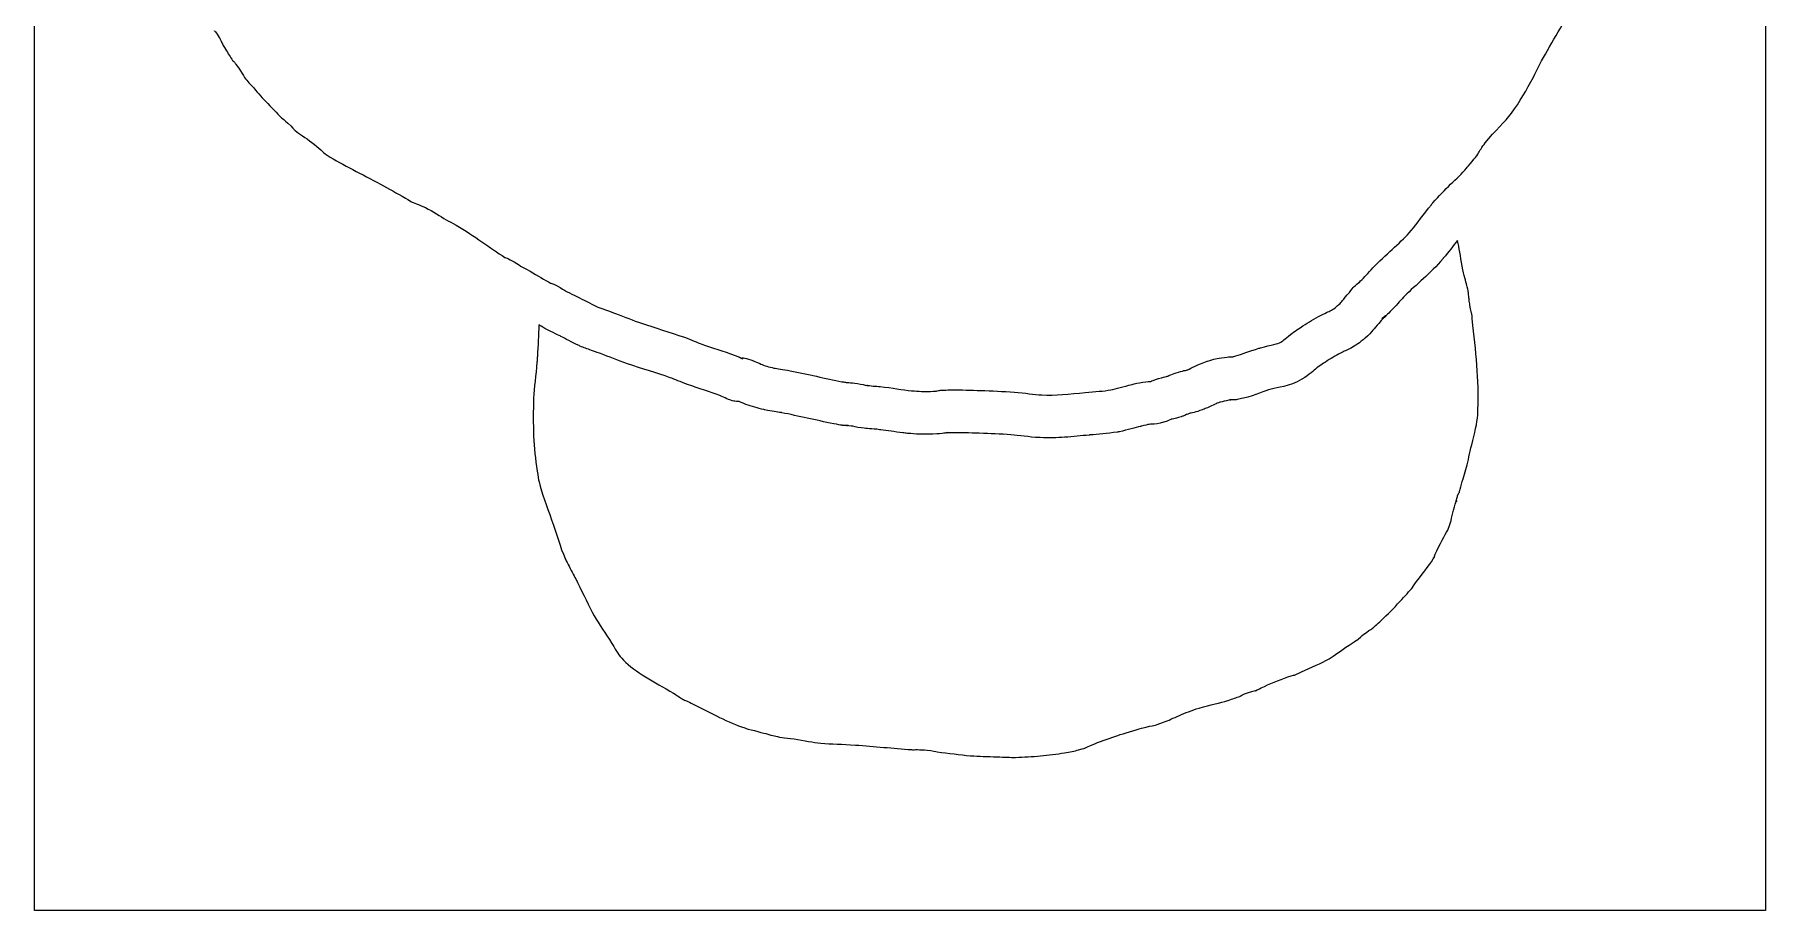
# Model space of a CAD drawing. Header units: millimetres. Extents: x -1461 to -1025, y 571 to 3922.
# Drawn here: x -1421 to -1225, y 2226.4 to 2325.6 of the extents above; entities that cross this region are included whole.
import ezdxf

# ---------------------------------------------------------------- set-up
doc = ezdxf.new("R2010")
doc.units = ezdxf.units.MM
doc.layers.add('Calque_1', color=7, linetype='CONTINUOUS')

msp = doc.modelspace()

# ---------------------------------------------------------------- linework, layer by layer
at = {"layer": 'Calque_1', "color": 5}
msp.add_lwpolyline([(-1421.0135, 2472.35314), (-1225.0136, 2472.35314), (-1225.0136, 2226.35317), (-1421.0135, 2226.35317)], close=True, dxfattribs=at)
at = {"layer": 'Calque_1', "color": 7}
for points in [[(-1398.5933, 2322.69861), (-1398.5833, 2322.68861), (-1398.5503, 2322.66061)], [(-1379.0312, 2307.08731), (-1379.0307, 2307.08731)], [(-1376.4536, 2305.84711), (-1376.4531, 2305.84711)], [(-1259.9015, 2302.28891), (-1259.8931, 2302.29761)], [(-1365.99, 2299.35831), (-1366.043, 2299.38231)], [(-1362.5748, 2297.45271), (-1362.5743, 2297.45271)], [(-1271.0914, 2297.47051), (-1271.1194, 2297.44351)], [(-1271.0915, 2297.47081), (-1271.0914, 2297.47051)], [(-1258.6386, 2296.29971), (-1258.6386, 2296.34771)], [(-1258.5116, 2295.24801), (-1258.5216, 2295.26001)], [(-1271.9311, 2290.08941), (-1271.9491, 2290.07641)], [(-1288.2139, 2288.59851), (-1288.2019, 2288.59851)], [(-1286.2842, 2289.03001), (-1286.2612, 2289.03001), (-1286.2607, 2289.03001)], [(-1285.3398, 2289.09401), (-1285.3228, 2289.09401)], [(-1342.9964, 2284.53171), (-1343.0174, 2284.54171)], [(-1317.2513, 2285.34201), (-1317.2508, 2285.34201)], [(-1286.8011, 2283.96491), (-1286.7721, 2283.97791)], [(-1294.5017, 2281.45881), (-1294.5227, 2281.45881)], [(-1290.2481, 2282.66811), (-1290.2821, 2282.65811), (-1290.2826, 2282.65811)], [(-1328.9548, 2281.29501), (-1329.0861, 2281.29501)], [(-1328.893, 2281.29901), (-1328.931, 2281.29901)], [(-1328.5395, 2281.25201), (-1328.54, 2281.25201)], [(-1319.2863, 2280.33541), (-1319.3573, 2280.33541)], [(-1317.8014, 2280.47841), (-1317.8244, 2280.47841), (-1317.8254, 2280.47841)], [(-1317.1869, 2280.49541), (-1317.1875, 2280.49541)], [(-1307.1243, 2279.94101), (-1307.2103, 2279.94101)], [(-1277.5542, 2253.39591), (-1277.5442, 2253.39591)], [(-1285.8816, 2250.14531), (-1285.8576, 2250.15531)], [(-1346.4371, 2249.73961), (-1346.4366, 2249.73961)], [(-1289.1517, 2249.27751), (-1289.1227, 2249.28751)], [(-1331.9863, 2245.30781), (-1331.9858, 2245.30781)], [(-1312.0196, 2243.76301), (-1312.0191, 2243.76301)]]:
    msp.add_lwpolyline(points, dxfattribs=at)
for points in [[(-1365.99, 2299.35831)], [(-1326.781, 2285.85621)], [(-1286.8011, 2283.96491)], [(-1282.6675, 2251.29611)]]:
    msp.add_lwpolyline(points, close=True, dxfattribs=at)
for points in [[(-1249.6984, 2323.81581), (-1248.3645, 2326.08531), (-1247.0683, 2328.30761), (-1245.9142, 2330.57661)], [(-1400.6335, 2326.01881), (-1400.6915, 2326.11481), (-1400.469, 2325.90001), (-1400.0991, 2325.28761)], [(-1400.0991, 2325.28761), (-1400.0611, 2325.22561), (-1400.0271, 2325.16161), (-1399.9953, 2325.09641)], [(-1399.9953, 2325.09641), (-1399.626, 2324.33671), (-1399.7598, 2324.54181), (-1399.4056, 2323.97091)], [(-1399.4056, 2323.97091), (-1399.1019, 2323.48131), (-1398.8413, 2323.05001), (-1398.5933, 2322.69861)], [(-1398.5503, 2322.66061), (-1398.4623, 2322.57661), (-1398.425, 2322.53221), (-1398.3942, 2322.49681)], [(-1251.2916, 2320.78341), (-1250.8093, 2321.72241), (-1250.3321, 2322.73771), (-1249.6984, 2323.81581)], [(-1398.3942, 2322.49681), (-1398.3322, 2322.42581), (-1398.3112, 2322.39631), (-1398.2919, 2322.37121)], [(-1398.2919, 2322.37121), (-1398.2539, 2322.32121), (-1398.2399, 2322.30121), (-1398.2259, 2322.28021)], [(-1398.2259, 2322.28021), (-1398.1101, 2322.11511), (-1398.0154, 2321.96781), (-1397.7102, 2321.50501)], [(-1397.7102, 2321.50501), (-1397.4351, 2321.08811), (-1397.2591, 2320.77791), (-1397.136, 2320.60381)], [(-1397.136, 2320.60381), (-1397.2404, 2320.75131), (-1397.0341, 2320.48541), (-1396.8683, 2320.30151)], [(-1253.7788, 2316.70981), (-1252.8535, 2317.96461), (-1252.0305, 2319.34461), (-1251.2916, 2320.78341)], [(-1396.8683, 2320.30151), (-1396.7026, 2320.11751), (-1396.5424, 2319.94581), (-1396.4131, 2319.80071)], [(-1396.4131, 2319.80071), (-1395.8453, 2319.16401), (-1395.3491, 2318.57941), (-1394.8566, 2318.06751)], [(-1394.8566, 2318.06751), (-1394.1721, 2317.35601), (-1393.5828, 2316.68701), (-1393.0365, 2316.17511)], [(-1393.0365, 2316.17511), (-1392.9705, 2316.11411), (-1392.7147, 2315.93281), (-1392.3265, 2315.56891)], [(-1392.3265, 2315.56891), (-1391.8605, 2315.13201), (-1391.5674, 2314.78241), (-1391.5715, 2314.78711)], [(-1391.5715, 2314.78711), (-1391.5715, 2314.78711), (-1391.7022, 2314.89601), (-1391.308, 2314.59381)], [(-1256.7373, 2313.33481), (-1255.6163, 2314.73171), (-1254.4865, 2315.75001), (-1253.7788, 2316.70981)], [(-1391.308, 2314.59381), (-1390.8087, 2314.21101), (-1390.1042, 2313.78241), (-1389.3205, 2313.15311)], [(-1389.3205, 2313.15311), (-1388.5664, 2312.54741), (-1388.1142, 2312.08811), (-1387.8916, 2311.95111)], [(-1257.4923, 2312.22011), (-1257.3834, 2312.44471), (-1257.1186, 2312.85961), (-1256.7373, 2313.33481)], [(-1387.8916, 2311.95111), (-1386.0506, 2310.81751), (-1383.975, 2309.82481), (-1381.8491, 2308.65671)], [(-1258.8529, 2310.48481), (-1258.7679, 2310.58181), (-1257.6609, 2311.94571), (-1257.7047, 2311.88321)], [(-1257.7047, 2311.88321), (-1257.4508, 2312.24601), (-1257.6011, 2311.99551), (-1257.4923, 2312.22011)], [(-1260.659, 2308.64871), (-1259.994, 2309.29741), (-1259.3715, 2309.89241), (-1258.8529, 2310.48481)], [(-1381.8491, 2308.65671), (-1380.9421, 2308.15831), (-1379.9889, 2307.64681), (-1379.0312, 2307.08731)], [(-1379.0307, 2307.08731), (-1378.5783, 2306.82301), (-1378.4607, 2306.72871), (-1378.2659, 2306.63411)], [(-1262.6553, 2306.55591), (-1261.9918, 2307.33161), (-1261.313, 2308.00751), (-1260.659, 2308.64871)], [(-1378.2659, 2306.63411), (-1377.9333, 2306.47251), (-1377.2945, 2306.28851), (-1376.4536, 2305.84711)], [(-1376.4531, 2305.84711), (-1375.5301, 2305.36251), (-1374.8013, 2304.86091), (-1374.1597, 2304.48691)], [(-1265.1401, 2303.39421), (-1264.4476, 2304.21811), (-1263.7338, 2305.25421), (-1262.842, 2306.32631)], [(-1262.842, 2306.32631), (-1262.785, 2306.39531), (-1262.753, 2306.44601), (-1262.6943, 2306.51491)], [(-1262.6943, 2306.51491), (-1262.6813, 2306.52991), (-1262.6683, 2306.54091), (-1262.6553, 2306.55591)], [(-1374.1597, 2304.48691), (-1374.0607, 2304.42991), (-1373.7545, 2304.30191), (-1373.2832, 2304.02601)], [(-1373.2832, 2304.02601), (-1371.1955, 2302.80351), (-1369.4591, 2301.41671), (-1367.759, 2300.36261)], [(-1269.2391, 2299.42081), (-1267.6998, 2300.96721), (-1266.1948, 2302.13971), (-1265.1401, 2303.39421)], [(-1259.8931, 2302.29761), (-1260.3925, 2301.64121), (-1260.8572, 2301.01291), (-1261.4853, 2300.26571)], [(-1259.8085, 2301.94841), (-1259.8245, 2302.01541), (-1259.8755, 2302.20571), (-1259.9015, 2302.28891)], [(-1259.2659, 2298.93621), (-1259.5075, 2300.12851), (-1259.6109, 2301.14131), (-1259.8085, 2301.94841)], [(-1367.759, 2300.36261), (-1367.696, 2300.32361), (-1367.2012, 2300.17521), (-1366.4165, 2299.67071)], [(-1366.4165, 2299.67071), (-1366.118, 2299.47881), (-1365.9766, 2299.37241), (-1365.9726, 2299.35861)], [(-1366.043, 2299.38231), (-1366.003, 2299.35831), (-1365.989, 2299.35331), (-1365.99, 2299.35831)], [(-1365.9726, 2299.35861), (-1365.8542, 2299.30061), (-1365.4989, 2299.16551), (-1364.9111, 2298.81801)], [(-1270.6653, 2297.87461), (-1270.2945, 2298.25071), (-1269.8555, 2298.80151), (-1269.2391, 2299.42081)], [(-1261.5173, 2300.23271), (-1262.2453, 2299.37131), (-1263.0048, 2298.63411), (-1263.7358, 2297.96151)], [(-1261.4853, 2300.26571), (-1261.4963, 2300.25371), (-1261.5073, 2300.24571), (-1261.5173, 2300.23271)], [(-1364.9111, 2298.81801), (-1364.0339, 2298.29951), (-1363.2636, 2297.80201), (-1362.5748, 2297.45271)], [(-1362.5743, 2297.45271), (-1362.6543, 2297.49371), (-1362.3956, 2297.42671), (-1361.8519, 2297.14111)], [(-1361.8519, 2297.14111), (-1361.3226, 2296.86281), (-1361.0182, 2296.63761), (-1360.8835, 2296.56341)], [(-1272.3712, 2296.11301), (-1271.6252, 2296.95591), (-1271.7264, 2297.02781), (-1271.0751, 2297.47101)], [(-1271.1194, 2297.44351), (-1271.1094, 2297.45351), (-1270.8286, 2297.64621), (-1270.9902, 2297.54381)], [(-1270.9902, 2297.54381), (-1271.0352, 2297.51381), (-1271.0522, 2297.49781), (-1271.0915, 2297.47081)], [(-1271.0751, 2297.47101), (-1271.0651, 2297.48101), (-1270.9476, 2297.58841), (-1270.6653, 2297.87461)], [(-1263.7358, 2297.96151), (-1264.4979, 2297.26041), (-1265.2286, 2296.62511), (-1265.8581, 2295.99271)], [(-1258.774, 2297.01841), (-1258.859, 2297.43231), (-1259.0874, 2298.05741), (-1259.2659, 2298.93621)], [(-1360.8835, 2296.56341), (-1360.9605, 2296.60641), (-1360.5195, 2296.38101), (-1360.1703, 2296.21041)], [(-1360.1703, 2296.21041), (-1359.8212, 2296.03991), (-1359.5062, 2295.88841), (-1359.2918, 2295.77841)], [(-1359.2918, 2295.77841), (-1358.6622, 2295.45541), (-1357.6465, 2294.90501), (-1357.3245, 2294.76561)], [(-1273.4962, 2294.86031), (-1272.9328, 2295.36141), (-1273.0873, 2295.30371), (-1272.3712, 2296.11301)], [(-1265.8581, 2295.99271), (-1266.2254, 2295.62371), (-1266.6594, 2295.07951), (-1267.2678, 2294.46251)], [(-1258.6386, 2296.34771), (-1258.6776, 2296.54301), (-1258.6886, 2296.60341), (-1258.774, 2297.01841)], [(-1258.5986, 2295.95301), (-1258.6086, 2296.06141), (-1258.6386, 2296.13501), (-1258.6386, 2296.29971)], [(-1258.5886, 2295.79591), (-1258.5886, 2295.83391), (-1258.5886, 2295.91121), (-1258.5986, 2295.95301)], [(-1258.5216, 2295.26001), (-1258.5526, 2295.47801), (-1258.5736, 2295.63801), (-1258.5886, 2295.79591)], [(-1258.4766, 2294.94111), (-1258.4996, 2295.08761), (-1258.4936, 2295.14761), (-1258.5116, 2295.24801)], [(-1357.3245, 2294.76561), (-1357.2905, 2294.75061), (-1356.7879, 2294.56151), (-1356.3463, 2294.40641)], [(-1356.3463, 2294.40641), (-1355.9046, 2294.25131), (-1355.5028, 2294.11591), (-1355.2177, 2294.00901)], [(-1355.2177, 2294.00901), (-1354.1692, 2293.61581), (-1353.2037, 2293.21391), (-1352.2969, 2292.90161)], [(-1277.3864, 2292.60621), (-1276.7547, 2293.00721), (-1276.0629, 2293.42671), (-1275.3359, 2293.80511)], [(-1275.3359, 2293.80511), (-1274.7047, 2294.13371), (-1274.3054, 2294.29541), (-1274.137, 2294.38281)], [(-1274.137, 2294.38281), (-1273.9685, 2294.46981), (-1273.8922, 2294.50801), (-1273.4962, 2294.86031)], [(-1267.998, 2293.71271), (-1268.1005, 2293.61471), (-1268.3948, 2293.34411), (-1268.7985, 2292.88801)], [(-1267.9608, 2293.79131), (-1268.1385, 2293.63571), (-1268.6512, 2293.30341), (-1268.3406, 2293.50601)], [(-1268.3406, 2293.50601), (-1267.9906, 2293.73541), (-1267.8931, 2293.81271), (-1267.998, 2293.71271)], [(-1267.2678, 2294.46251), (-1267.6036, 2294.12211), (-1267.7778, 2293.95161), (-1267.9608, 2293.79131)], [(-1258.2601, 2293.95461), (-1258.2701, 2293.99561), (-1258.3784, 2294.31721), (-1258.4766, 2294.94111)], [(-1258.1252, 2292.64091), (-1258.1952, 2293.22331), (-1258.2162, 2293.66391), (-1258.2601, 2293.95461)], [(-1363.9147, 2292.72561), (-1363.9587, 2291.55521), (-1363.9987, 2290.37111), (-1364.0785, 2289.14651)], [(-1363.2233, 2292.30861), (-1363.6108, 2292.52211), (-1363.7692, 2292.63381), (-1363.9147, 2292.72561)], [(-1362.3008, 2291.84661), (-1362.6566, 2292.02041), (-1362.9141, 2292.13821), (-1363.2233, 2292.30861)], [(-1361.5066, 2291.45691), (-1361.5486, 2291.47791), (-1361.9449, 2291.67281), (-1362.3008, 2291.84661)], [(-1361.4256, 2291.41591), (-1361.4426, 2291.42591), (-1361.4906, 2291.44891), (-1361.5066, 2291.45691)], [(-1359.3611, 2290.36431), (-1360.1446, 2290.71361), (-1360.9809, 2291.18361), (-1361.4256, 2291.41591)], [(-1352.2969, 2292.90161), (-1350.7717, 2292.37641), (-1349.1225, 2291.90661), (-1347.4259, 2291.30841)], [(-1347.4259, 2291.30841), (-1346.6131, 2291.02181), (-1345.972, 2290.72091), (-1345.4544, 2290.53641)], [(-1279.8911, 2290.73911), (-1279.8321, 2290.77411), (-1279.3795, 2291.16211), (-1278.8018, 2291.61611)], [(-1278.8018, 2291.61611), (-1278.3427, 2291.97701), (-1277.7883, 2292.35111), (-1277.3864, 2292.60621)], [(-1268.7985, 2292.88801), (-1269.3354, 2292.28131), (-1269.5196, 2291.94691), (-1270.3271, 2291.22861)], [(-1257.5934, 2282.51241), (-1257.4214, 2285.80081), (-1257.7152, 2289.20521), (-1258.1252, 2292.64091)], [(-1359.2552, 2290.31031), (-1359.2952, 2290.32731), (-1359.3212, 2290.34631), (-1359.3611, 2290.36431)], [(-1357.9596, 2289.82721), (-1358.4219, 2289.98951), (-1358.842, 2290.13141), (-1359.2552, 2290.31031)], [(-1356.9261, 2289.46341), (-1357.0141, 2289.49641), (-1357.4974, 2289.66491), (-1357.9596, 2289.82721)], [(-1353.8829, 2288.31251), (-1354.9832, 2288.69141), (-1355.9876, 2289.11151), (-1356.9261, 2289.46341)], [(-1345.4544, 2290.53641), (-1344.3303, 2290.13571), (-1343.0476, 2289.77681), (-1341.6919, 2289.25681)], [(-1284.974, 2289.20001), (-1284.3163, 2289.39471), (-1283.4812, 2289.74381), (-1282.3695, 2290.05841)], [(-1282.3695, 2290.05841), (-1282.2945, 2290.07941), (-1282.2715, 2290.09541), (-1282.1944, 2290.11641)], [(-1282.1944, 2290.11641), (-1280.9296, 2290.45541), (-1280.2127, 2290.55151), (-1279.8911, 2290.73911)], [(-1273.1418, 2289.50181), (-1273.6816, 2289.22081), (-1274.2694, 2288.86881), (-1274.8368, 2288.50861)], [(-1271.9491, 2290.07641), (-1272.4304, 2289.82671), (-1272.7026, 2289.73041), (-1273.1418, 2289.50181)], [(-1270.3571, 2291.20761), (-1270.9275, 2290.70391), (-1271.4622, 2290.33491), (-1271.9311, 2290.08941)], [(-1270.3271, 2291.22861), (-1270.3381, 2291.21861), (-1270.3461, 2291.21761), (-1270.3571, 2291.20761)], [(-1364.1275, 2288.47931), (-1364.2529, 2286.99231), (-1364.4549, 2285.60481), (-1364.5032, 2284.40101)], [(-1364.0895, 2288.89331), (-1364.1005, 2288.73941), (-1364.1145, 2288.63021), (-1364.1275, 2288.47931)], [(-1364.0785, 2289.14651), (-1364.0885, 2289.05951), (-1364.0885, 2288.98041), (-1364.0895, 2288.89331)], [(-1349.0449, 2286.73071), (-1350.556, 2287.26361), (-1352.194, 2287.73091), (-1353.8829, 2288.31251)], [(-1341.6919, 2289.25681), (-1341.2025, 2289.06901), (-1341.0539, 2288.98111), (-1341.2242, 2289.03981)], [(-1341.2242, 2289.03981), (-1341.0864, 2288.99181), (-1340.9532, 2288.93221), (-1340.8263, 2288.86051)], [(-1340.8263, 2288.86051), (-1340.9033, 2288.90451), (-1340.942, 2288.93851), (-1340.9353, 2288.95751)], [(-1340.9353, 2288.95751), (-1340.9213, 2289.01751), (-1340.501, 2288.94251), (-1339.5938, 2288.63251)], [(-1339.5938, 2288.63251), (-1339.5688, 2288.62251), (-1339.5938, 2288.63211), (-1339.5678, 2288.61951)], [(-1339.5678, 2288.61951), (-1338.8839, 2288.38251), (-1338.6539, 2288.21891), (-1338.8237, 2288.27371)], [(-1338.8237, 2288.27371), (-1338.3398, 2288.10081), (-1337.8314, 2287.95351), (-1337.3054, 2287.82831)], [(-1337.3054, 2287.82831), (-1336.9195, 2287.73631), (-1336.2903, 2287.68861), (-1335.4487, 2287.52191)], [(-1335.4487, 2287.52191), (-1333.4197, 2287.11981), (-1331.4765, 2286.64771), (-1329.5834, 2286.27851)], [(-1291.7573, 2287.26831), (-1291.0059, 2287.51491), (-1290.5442, 2287.58761), (-1290.4179, 2287.63631)], [(-1290.4179, 2287.63631), (-1290.0166, 2287.79111), (-1289.3308, 2288.24051), (-1288.2139, 2288.59851)], [(-1288.2019, 2288.59851), (-1287.3928, 2288.85781), (-1287.2301, 2288.90771), (-1286.2842, 2289.03001)], [(-1286.2607, 2289.03001), (-1285.908, 2289.07501), (-1285.6961, 2289.10501), (-1285.3398, 2289.09401)], [(-1285.3228, 2289.09401), (-1285.2678, 2289.10601), (-1285.3028, 2289.09371), (-1285.2288, 2289.11601)], [(-1285.2288, 2289.11601), (-1285.1678, 2289.13101), (-1285.0383, 2289.18101), (-1284.974, 2289.20001)], [(-1275.8579, 2287.79701), (-1276.1098, 2287.59901), (-1276.6209, 2287.05691), (-1277.4956, 2286.54691)], [(-1274.8368, 2288.50861), (-1274.9763, 2288.42061), (-1275.7801, 2287.85811), (-1275.8579, 2287.79701)], [(-1347.089, 2285.96491), (-1347.8957, 2286.25241), (-1348.5319, 2286.54981), (-1349.0449, 2286.73071)], [(-1343.4339, 2284.72461), (-1344.513, 2285.13851), (-1345.758, 2285.49051), (-1347.089, 2285.96491)], [(-1329.5834, 2286.27851), (-1329.2959, 2286.22251), (-1329.2449, 2286.21451), (-1329.1142, 2286.19051)], [(-1329.1142, 2286.19051), (-1328.9731, 2286.19051), (-1328.8962, 2286.17351), (-1328.817, 2286.16951)], [(-1328.817, 2286.16951), (-1328.518, 2286.15451), (-1328.2963, 2286.12251), (-1327.8238, 2286.05321)], [(-1327.8238, 2286.05321), (-1327.3176, 2285.98021), (-1326.9821, 2285.89671), (-1326.7639, 2285.85681)], [(-1326.781, 2285.85621), (-1326.81, 2285.85621), (-1326.798, 2285.85621), (-1326.69, 2285.83821)], [(-1326.69, 2285.83821), (-1326.712, 2285.83821), (-1326.756, 2285.85121), (-1326.781, 2285.85621)], [(-1326.7639, 2285.85681), (-1326.6919, 2285.85681), (-1326.2995, 2285.80781), (-1326.0539, 2285.78781)], [(-1326.0539, 2285.78781), (-1325.7107, 2285.75981), (-1325.5213, 2285.74981), (-1325.257, 2285.72281)], [(-1325.257, 2285.72281), (-1323.897, 2285.58541), (-1322.7278, 2285.34291), (-1321.7172, 2285.25101)], [(-1317.2508, 2285.34201), (-1316.0544, 2285.36401), (-1314.9238, 2285.30801), (-1313.8624, 2285.27601)], [(-1299.1243, 2285.35351), (-1298.5373, 2285.45911), (-1297.7507, 2285.73351), (-1296.7265, 2285.96851)], [(-1296.7265, 2285.96851), (-1296.4266, 2286.03751), (-1296.0261, 2286.14711), (-1295.5131, 2286.22891)], [(-1295.5131, 2286.22891), (-1295.0472, 2286.30291), (-1294.7082, 2286.29491), (-1294.5954, 2286.29491)], [(-1294.5954, 2286.29491), (-1294.6224, 2286.29491), (-1294.6534, 2286.29511), (-1294.5324, 2286.33291)], [(-1294.5324, 2286.33291), (-1294.5324, 2286.33291), (-1294.2808, 2286.46361), (-1293.7366, 2286.63681)], [(-1293.7366, 2286.63681), (-1293.2473, 2286.79251), (-1292.9895, 2286.82231), (-1292.9903, 2286.82231)], [(-1292.9903, 2286.82231), (-1292.7687, 2286.88531), (-1292.7129, 2286.90331), (-1292.6653, 2286.91731)], [(-1292.6653, 2286.91731), (-1292.6123, 2286.94231), (-1292.5369, 2286.98631), (-1292.4922, 2287.00531)], [(-1292.4922, 2287.00531), (-1292.2794, 2287.09431), (-1292.0918, 2287.15851), (-1291.7573, 2287.26831)], [(-1280.9739, 2285.43491), (-1281.7311, 2285.23191), (-1282.7333, 2284.74221), (-1284.121, 2284.40601)], [(-1277.4956, 2286.54691), (-1278.9795, 2285.68161), (-1280.2724, 2285.62301), (-1280.9739, 2285.43491)], [(-1364.5032, 2284.40101), (-1364.5602, 2282.98931), (-1364.5532, 2281.53371), (-1364.5027, 2280.09851)], [(-1343.0174, 2284.54171), (-1343.2294, 2284.63271), (-1343.5121, 2284.75461), (-1343.4339, 2284.72461)], [(-1341.719, 2284.05831), (-1342.0203, 2284.11731), (-1342.4541, 2284.25281), (-1342.9964, 2284.53171)], [(-1341.2332, 2284.03731), (-1341.2332, 2284.01331), (-1341.4047, 2283.99731), (-1341.719, 2284.05831)], [(-1340.4746, 2283.70611), (-1340.9541, 2283.87781), (-1341.189, 2283.99671), (-1341.2332, 2284.03731)], [(-1338.4396, 2283.10661), (-1339.1147, 2283.26721), (-1339.7957, 2283.46291), (-1340.4746, 2283.70611)], [(-1321.7172, 2285.25101), (-1320.9427, 2285.18101), (-1320.1612, 2285.13741), (-1319.5515, 2285.17401)], [(-1319.5515, 2285.17401), (-1319.0749, 2285.20301), (-1318.9204, 2285.21801), (-1318.7928, 2285.23001)], [(-1318.7928, 2285.23001), (-1318.5636, 2285.30201), (-1318.4553, 2285.29701), (-1318.3893, 2285.30401)], [(-1318.3893, 2285.30401), (-1318.2903, 2285.31501), (-1318.2415, 2285.31701), (-1318.1908, 2285.31901)], [(-1318.1908, 2285.31901), (-1317.988, 2285.32901), (-1317.7714, 2285.33201), (-1317.2513, 2285.34201)], [(-1313.8624, 2285.27601), (-1312.6204, 2285.23801), (-1311.3471, 2285.19001), (-1310.059, 2285.09001)], [(-1310.059, 2285.09001), (-1308.8634, 2284.99701), (-1307.8229, 2284.82901), (-1306.9367, 2284.78251)], [(-1306.9367, 2284.78251), (-1305.4518, 2284.70451), (-1303.8125, 2284.88671), (-1302.0326, 2285.05381)], [(-1302.0326, 2285.05381), (-1300.9059, 2285.15971), (-1299.9534, 2285.20421), (-1299.1243, 2285.35351)], [(-1286.9536, 2283.89751), (-1287.2645, 2283.76591), (-1287.7501, 2283.51611), (-1288.4646, 2283.22051)], [(-1286.8012, 2283.96551), (-1286.8462, 2283.94651), (-1286.9234, 2283.90951), (-1286.9536, 2283.89751)], [(-1286.7721, 2283.97791), (-1286.7961, 2283.96791), (-1286.8021, 2283.96691), (-1286.8011, 2283.96491)], [(-1285.671, 2284.22751), (-1285.1245, 2284.29751), (-1286.7905, 2283.94121), (-1286.8012, 2283.96551)], [(-1285.575, 2284.24351), (-1285.586, 2284.24351), (-1285.524, 2284.24351), (-1285.671, 2284.22751)], [(-1285.508, 2284.22251), (-1285.526, 2284.22251), (-1285.556, 2284.24051), (-1285.575, 2284.24351)], [(-1284.8248, 2284.25151), (-1284.9502, 2284.23051), (-1285.1005, 2284.18651), (-1285.508, 2284.22251)], [(-1284.121, 2284.40601), (-1284.4276, 2284.33201), (-1284.5742, 2284.29261), (-1284.8248, 2284.25151)], [(-1338.3026, 2283.08361), (-1338.3606, 2283.09661), (-1338.3796, 2283.09361), (-1338.4396, 2283.10661)], [(-1336.4965, 2282.77561), (-1336.9183, 2282.85061), (-1337.5295, 2282.91131), (-1338.3026, 2283.08361)], [(-1336.4045, 2282.76061), (-1336.4245, 2282.76061), (-1336.4755, 2282.77261), (-1336.4965, 2282.77561)], [(-1330.5253, 2281.51631), (-1332.5604, 2281.91311), (-1334.508, 2282.38471), (-1336.4045, 2282.76061)], [(-1329.5812, 2281.34001), (-1329.7879, 2281.37301), (-1330.0312, 2281.42001), (-1330.5253, 2281.51631)], [(-1294.5227, 2281.45881), (-1294.8206, 2281.45881), (-1294.4927, 2281.48481), (-1294.78, 2281.43881)], [(-1293.1772, 2281.68561), (-1293.6444, 2281.54571), (-1294.206, 2281.45671), (-1294.5017, 2281.45881)], [(-1293.1432, 2281.69561), (-1293.1552, 2281.69561), (-1293.1652, 2281.69581), (-1293.1772, 2281.68561)], [(-1292.3024, 2282.01341), (-1292.3144, 2282.01341), (-1292.5825, 2281.86801), (-1293.1432, 2281.69561)], [(-1291.703, 2282.15561), (-1292.148, 2282.02931), (-1292.3519, 2281.99771), (-1292.3024, 2282.01341)], [(-1291.0364, 2282.35501), (-1291.2231, 2282.29101), (-1291.3863, 2282.24541), (-1291.703, 2282.15561)], [(-1290.6348, 2282.52301), (-1290.84, 2282.41791), (-1290.943, 2282.38681), (-1291.0364, 2282.35501)], [(-1290.5978, 2282.54901), (-1290.6118, 2282.53901), (-1290.6228, 2282.52901), (-1290.6348, 2282.52301)], [(-1290.2826, 2282.65811), (-1290.5178, 2282.58111), (-1290.5814, 2282.55451), (-1290.5978, 2282.54901)], [(-1288.7712, 2283.09241), (-1289.522, 2282.81031), (-1290.0349, 2282.73181), (-1290.2481, 2282.66811)], [(-1288.7132, 2283.10941), (-1288.7432, 2283.09741), (-1288.7422, 2283.09941), (-1288.7712, 2283.09241)], [(-1288.4646, 2283.22051), (-1288.5805, 2283.17151), (-1288.5844, 2283.15951), (-1288.7132, 2283.10941)], [(-1258.2699, 2279.12601), (-1257.9435, 2280.42691), (-1257.6427, 2281.57071), (-1257.5934, 2282.51241)], [(-1364.5027, 2280.09851), (-1364.4567, 2278.79901), (-1364.3084, 2277.49071), (-1364.095, 2276.15401)], [(-1329.0861, 2281.29501), (-1329.444, 2281.29501), (-1329.4778, 2281.32301), (-1329.5812, 2281.34001)], [(-1328.931, 2281.29901), (-1328.96, 2281.29901), (-1329.0398, 2281.31301), (-1329.0607, 2281.31601)], [(-1329.0607, 2281.31601), (-1329.0417, 2281.30601), (-1329.0277, 2281.29501), (-1328.9548, 2281.29501)], [(-1328.54, 2281.25201), (-1328.8096, 2281.29101), (-1328.8192, 2281.29101), (-1328.893, 2281.29901)], [(-1327.4006, 2281.03961), (-1327.9608, 2281.12261), (-1328.3356, 2281.22221), (-1328.5395, 2281.25201)], [(-1326.4663, 2280.95161), (-1326.8186, 2280.98061), (-1326.8669, 2280.96161), (-1327.4006, 2281.03961)], [(-1325.7619, 2280.89461), (-1325.6174, 2280.87961), (-1326.1142, 2280.92261), (-1326.4663, 2280.95161)], [(-1325.1878, 2280.81861), (-1325.3602, 2280.84161), (-1325.5978, 2280.87861), (-1325.7619, 2280.89461)], [(-1322.7094, 2280.48941), (-1323.6212, 2280.59561), (-1324.4436, 2280.71821), (-1325.1878, 2280.81861)], [(-1322.1745, 2280.41841), (-1322.3799, 2280.43741), (-1322.5125, 2280.46541), (-1322.7094, 2280.48941)], [(-1322.1095, 2280.41841), (-1322.1295, 2280.41841), (-1322.1555, 2280.41831), (-1322.1745, 2280.41841)], [(-1319.3573, 2280.33541), (-1320.3403, 2280.28241), (-1321.278, 2280.34541), (-1322.1095, 2280.41841)], [(-1318.0347, 2280.43241), (-1318.3121, 2280.39941), (-1318.6414, 2280.37441), (-1319.2863, 2280.33541)], [(-1317.8254, 2280.47841), (-1317.8704, 2280.47841), (-1317.9879, 2280.43841), (-1318.0347, 2280.43241)], [(-1317.604, 2280.52041), (-1317.683, 2280.50041), (-1317.7572, 2280.48241), (-1317.8014, 2280.47841)], [(-1317.696, 2280.48341), (-1317.68, 2280.48341), (-1317.633, 2280.50941), (-1317.604, 2280.52041)], [(-1317.1875, 2280.49541), (-1317.5194, 2280.48541), (-1317.5737, 2280.48541), (-1317.696, 2280.48341)], [(-1314.03, 2280.42941), (-1315.1485, 2280.46341), (-1316.202, 2280.51241), (-1317.1869, 2280.49541)], [(-1310.4525, 2280.25571), (-1311.6155, 2280.34571), (-1312.8146, 2280.39261), (-1314.03, 2280.42941)], [(-1307.2103, 2279.94101), (-1308.4486, 2280.00601), (-1309.5282, 2280.18401), (-1310.4525, 2280.25571)], [(-1304.371, 2279.98201), (-1305.2536, 2279.92301), (-1306.1719, 2279.89601), (-1307.1243, 2279.94101)], [(-1301.6063, 2280.22541), (-1302.4828, 2280.14341), (-1303.4071, 2280.04651), (-1304.371, 2279.98201)], [(-1301.5045, 2280.23541), (-1301.5345, 2280.23541), (-1301.5765, 2280.22541), (-1301.6063, 2280.22541)], [(-1298.391, 2280.56871), (-1299.557, 2280.36661), (-1300.5908, 2280.31751), (-1301.5045, 2280.23541)], [(-1298.297, 2280.57971), (-1298.332, 2280.56971), (-1298.356, 2280.57941), (-1298.391, 2280.56871)], [(-1298.1714, 2280.61071), (-1298.2234, 2280.60071), (-1298.2434, 2280.58871), (-1298.297, 2280.57971)], [(-1295.7731, 2281.21691), (-1296.3883, 2281.06731), (-1297.1758, 2280.80171), (-1298.1714, 2280.61071)], [(-1295.6761, 2281.24091), (-1295.7001, 2281.23091), (-1295.7481, 2281.22291), (-1295.7731, 2281.21691)], [(-1294.78, 2281.43881), (-1294.9773, 2281.40781), (-1295.2749, 2281.33291), (-1295.6761, 2281.24091)], [(-1258.858, 2276.58661), (-1258.665, 2277.29641), (-1258.5133, 2278.15571), (-1258.2699, 2279.12601)], [(-1364.095, 2276.15401), (-1364.005, 2275.58881), (-1363.9567, 2275.17071), (-1363.8945, 2274.91071)], [(-1259.5205, 2274.36561), (-1259.2837, 2275.18391), (-1259.0415, 2275.91141), (-1258.858, 2276.58661)], [(-1363.8945, 2274.91071), (-1363.5848, 2273.61671), (-1363.0128, 2272.22251), (-1362.4671, 2270.63031)], [(-1259.888, 2273.25891), (-1259.866, 2273.32991), (-1259.965, 2273.21891), (-1259.6973, 2273.72601)], [(-1259.6973, 2273.72601), (-1259.6853, 2273.74801), (-1259.6533, 2273.79501), (-1259.6383, 2273.82301)], [(-1259.6383, 2273.82301), (-1259.6483, 2273.84501), (-1259.6483, 2273.93281), (-1259.5205, 2274.36561)], [(-1260.8889, 2269.67351), (-1260.6877, 2270.19261), (-1260.5487, 2270.84581), (-1260.3143, 2271.71881)], [(-1260.3143, 2271.71881), (-1260.1489, 2272.33461), (-1260.0956, 2272.51561), (-1260.0223, 2272.77351)], [(-1260.0223, 2272.77351), (-1260.0223, 2272.76051), (-1260.0013, 2272.66401), (-1260.0013, 2272.64281)], [(-1260.0213, 2272.77621), (-1259.9873, 2272.89401), (-1259.9159, 2273.16991), (-1259.888, 2273.25891)], [(-1259.9653, 2272.84021), (-1259.9753, 2272.82221), (-1260.0083, 2272.84011), (-1260.0213, 2272.77621)], [(-1260.0013, 2272.64281), (-1259.9873, 2272.72281), (-1259.9753, 2272.78821), (-1259.9653, 2272.84021)], [(-1362.4671, 2270.63031), (-1361.9147, 2269.01851), (-1361.4854, 2267.49991), (-1360.9339, 2266.22131)], [(-1262.2371, 2267.09581), (-1261.6771, 2268.33291), (-1261.1017, 2269.12471), (-1260.8889, 2269.67351)], [(-1360.9339, 2266.22131), (-1360.9337, 2266.22131), (-1360.5705, 2265.48971), (-1360.2564, 2264.89421)], [(-1264.5187, 2263.63971), (-1263.6351, 2264.79141), (-1262.835, 2265.71341), (-1262.4583, 2266.47881)], [(-1262.4583, 2266.47881), (-1262.5463, 2266.30101), (-1262.4993, 2266.51681), (-1262.2371, 2267.09581)], [(-1360.2564, 2264.89421), (-1359.9424, 2264.29881), (-1359.6707, 2263.79961), (-1359.5216, 2263.50361)], [(-1359.5216, 2263.50361), (-1358.8382, 2262.14761), (-1358.2654, 2260.87031), (-1357.6287, 2259.74001)], [(-1266.4059, 2261.35771), (-1265.8129, 2262.00791), (-1265.3012, 2262.52991), (-1264.9564, 2262.99221)], [(-1264.9564, 2262.99221), (-1264.9564, 2262.98221), (-1264.8397, 2263.22121), (-1264.5187, 2263.63971)], [(-1268.5329, 2259.21311), (-1267.782, 2259.92051), (-1267.0766, 2260.62241), (-1266.4059, 2261.35771)], [(-1357.6287, 2259.74001), (-1357.0861, 2258.77701), (-1356.3739, 2257.75991), (-1355.6541, 2256.62031)], [(-1270.201, 2257.86131), (-1269.7488, 2258.19431), (-1269.5193, 2258.30291), (-1269.5674, 2258.26741)], [(-1269.5674, 2258.26741), (-1269.4026, 2258.38921), (-1268.957, 2258.81361), (-1268.5329, 2259.21311)], [(-1355.6541, 2256.62031), (-1355.0022, 2255.58831), (-1354.9386, 2255.35281), (-1354.3229, 2254.71711)], [(-1274.4271, 2254.87851), (-1273.8064, 2255.22771), (-1273.1025, 2255.79121), (-1272.1668, 2256.41741)], [(-1272.1668, 2256.41741), (-1271.6389, 2256.77071), (-1271.3648, 2256.92391), (-1271.3725, 2256.91921)], [(-1271.3725, 2256.91921), (-1271.3825, 2256.91921), (-1271.3355, 2256.94121), (-1270.819, 2257.34501)], [(-1270.819, 2257.34501), (-1270.802, 2257.35901), (-1270.6152, 2257.55621), (-1270.201, 2257.86131)], [(-1354.3229, 2254.71711), (-1352.9711, 2253.32121), (-1350.9335, 2252.31491), (-1348.6742, 2250.97001)], [(-1277.5442, 2253.39591), (-1276.4031, 2253.90381), (-1275.3489, 2254.36001), (-1274.4271, 2254.87851)], [(-1282.109, 2251.57531), (-1281.1493, 2252.02681), (-1280.1308, 2252.45701), (-1279.0906, 2252.81711)], [(-1279.0906, 2252.81711), (-1278.5049, 2253.01981), (-1278.2449, 2253.05801), (-1278.3376, 2253.02281)], [(-1278.3376, 2253.02281), (-1278.2776, 2253.04581), (-1278.0247, 2253.18651), (-1277.5542, 2253.39591)], [(-1348.6742, 2250.97001), (-1348.0953, 2250.62541), (-1347.7575, 2250.36131), (-1347.6004, 2250.27491)], [(-1347.6004, 2250.27491), (-1347.4419, 2250.18791), (-1347.0375, 2250.04341), (-1346.4371, 2249.73961)], [(-1289.1227, 2249.28751), (-1287.8408, 2249.66561), (-1286.7344, 2249.85921), (-1285.8816, 2250.14531)], [(-1285.8576, 2250.15531), (-1285.3494, 2250.32741), (-1284.9044, 2250.46831), (-1284.5357, 2250.61111)], [(-1284.5357, 2250.61111), (-1284.5348, 2250.61111), (-1284.2259, 2250.81981), (-1283.5399, 2251.06171)], [(-1283.5399, 2251.06171), (-1283.0045, 2251.25051), (-1282.7205, 2251.30621), (-1282.6671, 2251.29581)], [(-1282.6675, 2251.29611), (-1282.7405, 2251.25511), (-1282.7683, 2251.23511), (-1282.7305, 2251.24911)], [(-1282.7305, 2251.24911), (-1282.6515, 2251.27811), (-1282.6435, 2251.29111), (-1282.6675, 2251.29611)], [(-1282.6671, 2251.29581), (-1282.5721, 2251.34881), (-1282.3945, 2251.44111), (-1282.109, 2251.57531)], [(-1346.4366, 2249.73961), (-1344.358, 2248.68811), (-1342.4779, 2247.65551), (-1340.5972, 2247.02811)], [(-1293.1809, 2247.67041), (-1292.6374, 2247.87351), (-1292.044, 2248.15231), (-1291.3795, 2248.44191)], [(-1291.3795, 2248.44191), (-1290.715, 2248.73151), (-1289.9796, 2249.03171), (-1289.1517, 2249.27751)], [(-1340.5972, 2247.02811), (-1340.3433, 2246.94311), (-1338.7407, 2246.52641), (-1338.2056, 2246.38681)], [(-1338.2056, 2246.38681), (-1337.2301, 2246.13231), (-1337.2157, 2246.09411), (-1336.3669, 2245.96101)], [(-1300.9577, 2245.24361), (-1300.0979, 2245.57071), (-1299.2314, 2245.88581), (-1298.3584, 2246.18621)], [(-1298.3584, 2246.18621), (-1297.6972, 2246.41381), (-1296.3248, 2246.82271), (-1295.6712, 2246.99241)], [(-1295.6712, 2246.99241), (-1293.9562, 2247.43761), (-1294.4807, 2247.18471), (-1293.1809, 2247.67041)], [(-1336.3669, 2245.96101), (-1336.0251, 2245.90701), (-1335.564, 2245.86901), (-1334.9929, 2245.78171)], [(-1334.9929, 2245.78171), (-1333.8365, 2245.60421), (-1332.8532, 2245.38971), (-1331.9863, 2245.30781)], [(-1331.9858, 2245.30781), (-1330.8262, 2245.19841), (-1329.5245, 2245.20881), (-1328.0692, 2245.09961)], [(-1328.0692, 2245.09961), (-1325.9102, 2244.93771), (-1323.7913, 2244.72791), (-1321.711, 2244.57611)], [(-1321.711, 2244.57611), (-1321.4013, 2244.55311), (-1320.802, 2244.61011), (-1319.9302, 2244.52011)], [(-1319.9302, 2244.52011), (-1319.3176, 2244.45711), (-1318.943, 2244.35161), (-1318.7887, 2244.32991)], [(-1318.7887, 2244.32991), (-1317.529, 2244.15311), (-1316.2592, 2243.99801), (-1315.0142, 2243.88501)], [(-1307.1098, 2243.86441), (-1306.1793, 2243.94841), (-1305.2611, 2244.06361), (-1304.372, 2244.21891)], [(-1304.372, 2244.21891), (-1303.7769, 2244.32291), (-1303.2462, 2244.42221), (-1302.7912, 2244.54651)], [(-1302.7912, 2244.54651), (-1302.1002, 2244.73511), (-1302.1202, 2244.73831), (-1302.0946, 2244.75061)], [(-1302.0946, 2244.75061), (-1302.0686, 2244.76261), (-1301.6679, 2244.97341), (-1300.9577, 2245.24361)], [(-1315.0142, 2243.88501), (-1314.0973, 2243.80201), (-1313.1064, 2243.79301), (-1312.0196, 2243.76301)], [(-1312.0191, 2243.76301), (-1311.1349, 2243.73901), (-1310.5272, 2243.67901), (-1309.9262, 2243.69801)], [(-1309.9262, 2243.69801), (-1308.9843, 2243.72801), (-1308.0404, 2243.78101), (-1307.1098, 2243.86441)]]:
    msp.add_open_spline(points, degree=3, dxfattribs=at)

doc.saveas('drawing.dxf')
